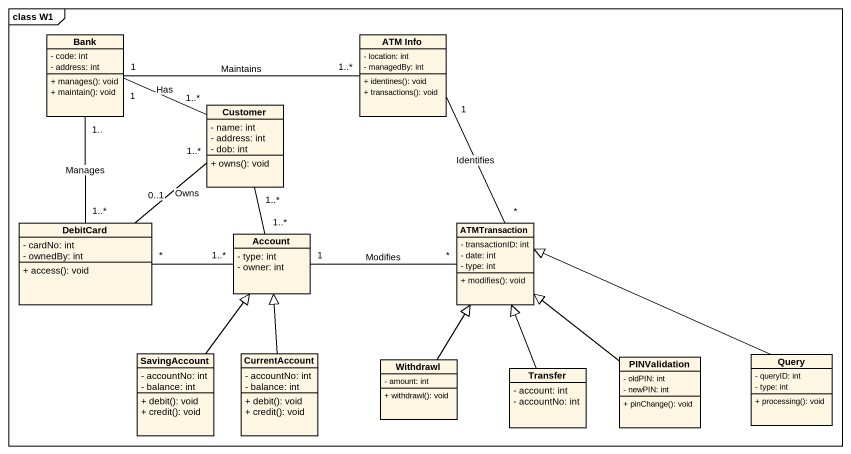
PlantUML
@startuml
mainframe class W1
hide circle
hide empty members
skinparam classAttributeIconSize 0
class Bank {
  - code: int
  - address: int
  + manages(): void
  + maintain(): void
}
class "ATM Info" as ATM_Info {
  - location: int
  - managedBy: int
  + identines(): void
  + transactions(): void
}
class Customer {
  - name: int
  - address: int
  - dob: int
  + owns(): void
}
class DebitCard {
  - cardNo: int
  - ownedBy: int
  + access(): void
}
class Account {
  - type: int
  - owner: int
}
class ATMTransaction {
  - transactionID: int
  - date: int
  - type: int
  + modifies(): void
}
class SavingAccount {
  - accountNo: int
  - balance: int
  + debit(): void
  + credit(): void
}
class CurrentAccount {
  - accountNo: int
  - balance: int
  + debit(): void
  + credit(): void
}
class Query {
  - queryID: int
  - type: int
  + processing(): void
}
class Withdrawl {
  - amount: int
  + withdrawl(): void
}
class Transfer {
  - account: int
  - accountNo: int
}
class PINValidation {
  - oldPIN: int
  - newPIN: int
  + pinChange(): void
}
Bank "1" -right- "1..*" ATM_Info : Maintains
Bank "1" -right- "1..*" Customer : Has
Bank "1.." -- "1..*" DebitCard : Manages
ATM_Info "1" -- "*" ATMTransaction : Identifies
Customer "1..*" -- "0..1" DebitCard : Owns
Customer "1..*" -- "1..*" Account
Account "1..*" -left- "*" DebitCard
Account "1" -right- "*" ATMTransaction : Modifies
SavingAccount -up-|> Account
CurrentAccount -up-|> Account
Query -left-|> ATMTransaction
Withdrawl -up-|> ATMTransaction
Transfer -up-|> ATMTransaction
PINValidation -up-|> ATMTransaction
@enduml
